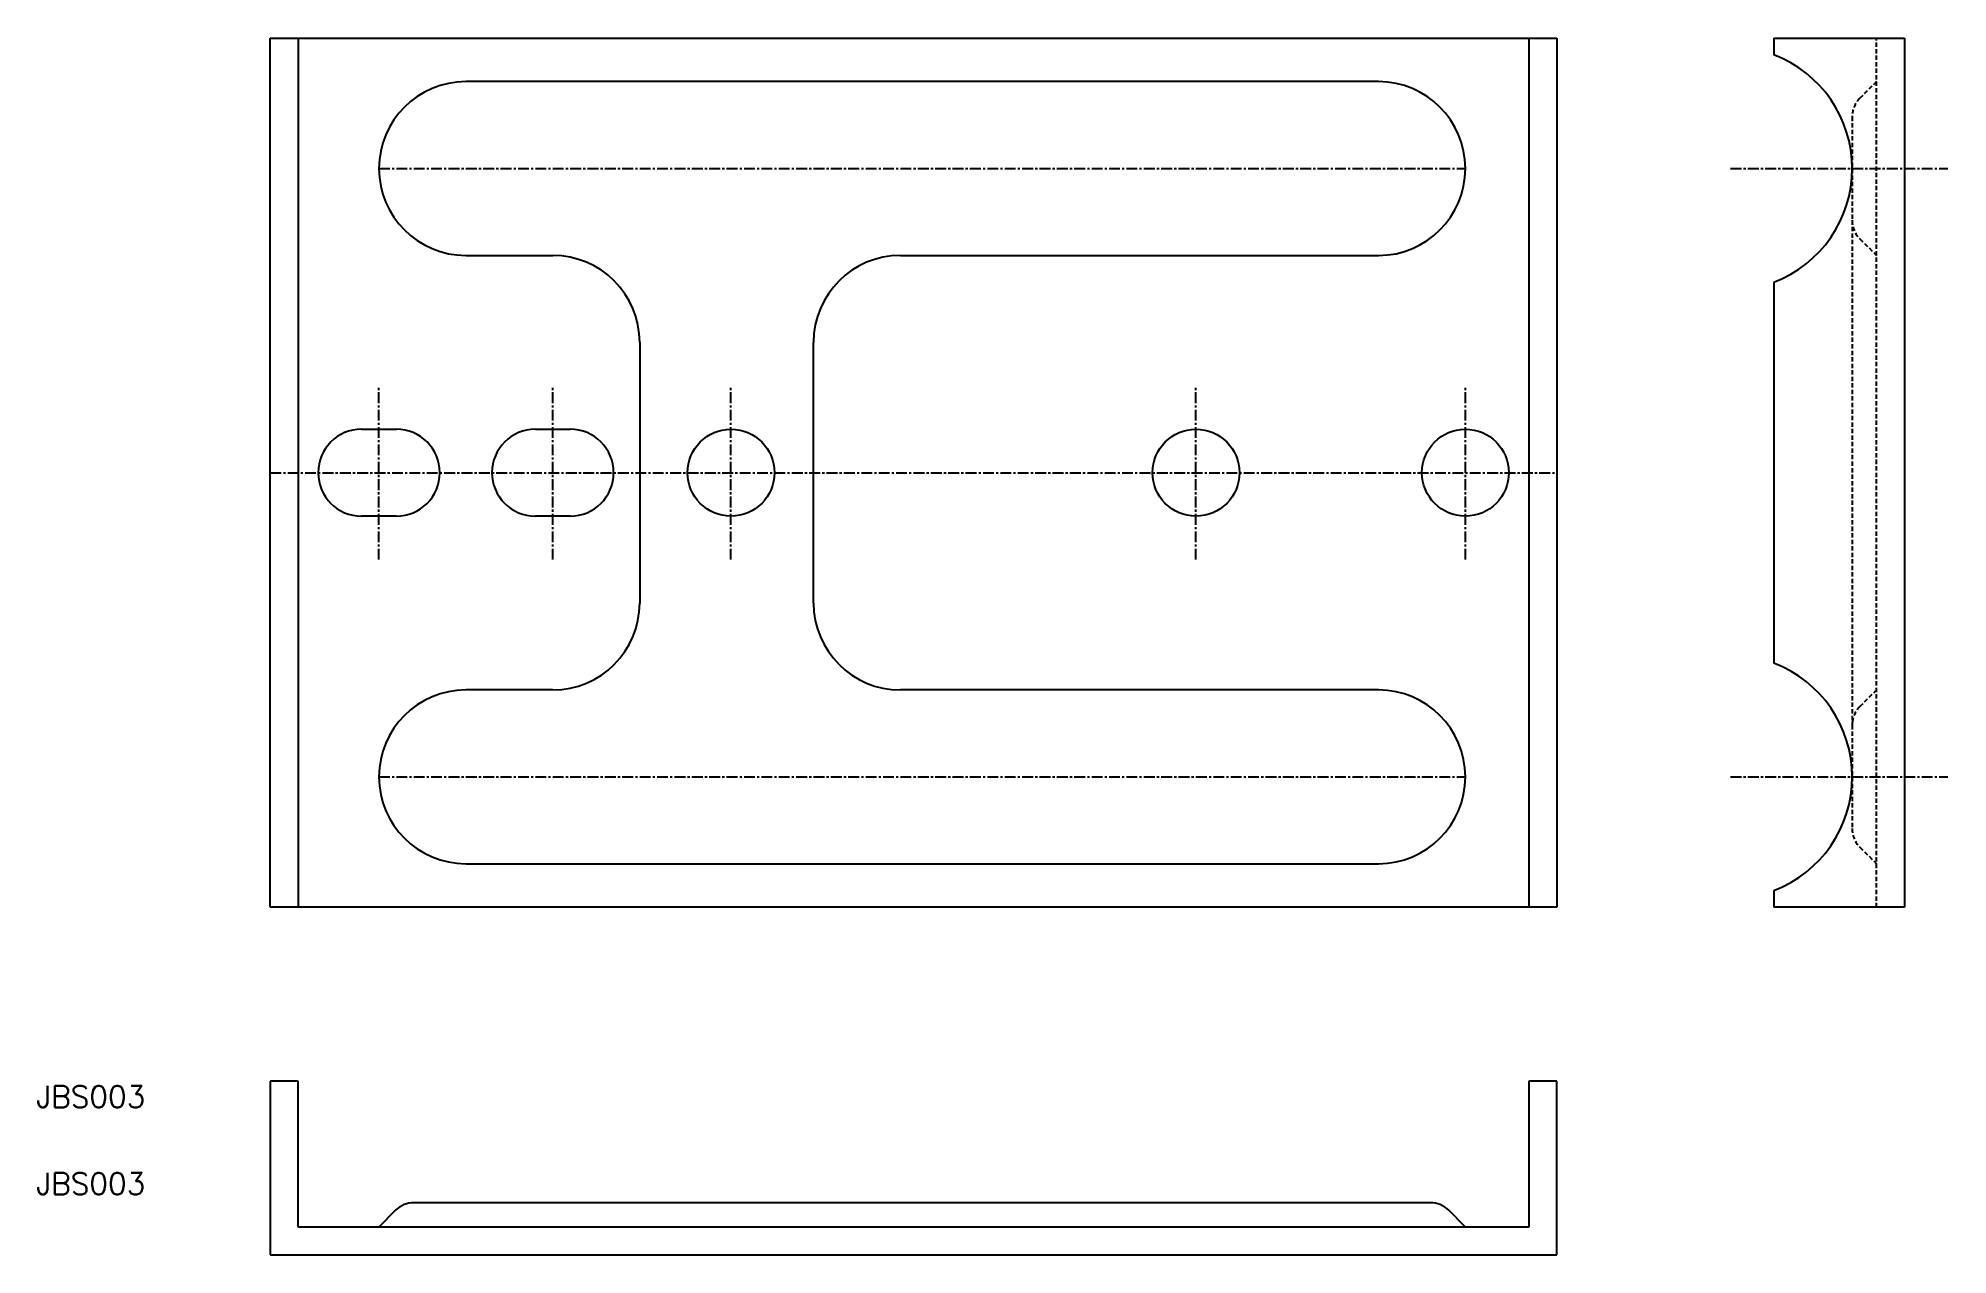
# Model space of a CAD drawing. Extents: x -80 to 140, y -91 to 49.
import ezdxf

# ---------------------------------------------------------------- set-up
doc = ezdxf.new("R2010")
doc.units = 0
doc.linetypes.add('CENTER', pattern=[2, 1.25, -0.25, 0.25, -0.25])
doc.linetypes.add('DASHED', pattern=[0.75, 0.5, -0.25])
doc.layers.get('0').update_dxf_attribs({"linetype": 'CONTINUOUS'})
doc.layers.add('CENTER', color=1, linetype='CENTER')
doc.styles.get("Standard").update_dxf_attribs({"font": 'txt.shx', "bigfont": 'bigfont.shx'})

msp = doc.modelspace()

# ---------------------------------------------------------------- linework, layer by layer
at = {"color": 7, "linetype": 'CONTINUOUS'}
for p, q in [((-53, 49), (95, 49)), ((-53, -51), (-53, 49)), ((-49.8, 49), (-49.8, -51)), ((91.8, 49), (91.8, -51)), ((95, 49), (95, -51)), ((120, 49), (135, 49)), ((120, 49), (120, 47.08)), ((135, 49), (135, -51)), ((74.5, 44), (-30.5, 44)), ((-30.5, 24), (-20.5, 24)), ((19.5, 24), (74.5, 24)), ((120, 20.92), (120, -22.92)), ((-10.5, 14), (-10.5, -16)), ((9.5, -16), (9.5, 14)), ((-42.5, 4), (-38.5, 4)), ((-22.5, 4), (-18.5, 4)), ((-38.5, -6), (-42.5, -6)), ((-18.5, -6), (-22.5, -6)), ((-20.5, -26), (-30.5, -26)), ((74.5, -26), (19.5, -26)), ((-30.5, -46), (74.5, -46)), ((120, -49.08), (120, -51)), ((95, -51), (-53, -51)), ((135, -51), (120, -51)), ((-53, -71), (-53, -91)), ((-49.8, -71), (-53, -71)), ((-49.8, -87.8), (-49.8, -71)), ((95, -71), (91.8, -71)), ((91.8, -71), (91.8, -87.8)), ((95, -91), (95, -71)), ((80.46, -85), (-36.46, -85)), ((91.8, -87.8), (-49.8, -87.8)), ((-38.58, -85.88), (-40.5, -87.8)), ((84.5, -87.8), (82.58, -85.88)), ((-53, -91), (95, -91))]:
    msp.add_line(p, q, dxfattribs=at)
at = {"color": 3, "linetype": 'DASHED'}
for p, q in [((131.8, -51), (131.8, 49)), ((131.8, 44), (129.88, 42.08)), ((129, 39.96), (129, 28.04)), ((129, 28.04), (129, -30.04)), ((129.88, 25.92), (131.8, 24)), ((131.8, -26), (129.88, -27.92)), ((129, -30.04), (129, -41.96)), ((129.88, -44.08), (131.8, -46))]:
    msp.add_line(p, q, dxfattribs=at)
at = {"color": 7, "linetype": 'CONTINUOUS'}
for centre in [(0, -1), (53.5, -1), (84.5, -1)]:
    msp.add_circle(centre, 5, dxfattribs=at)
for centre, radius, start, end in [((115, 34), 14, 290.9249, 69.0751), ((-30.5, 34), 10, 90, 270), ((74.5, 34), 10, 270, 90), ((-20.5, 14), 10, 360, 90), ((19.5, 14), 10, 90, 180), ((-42.5, -1), 5, 90, 270), ((-38.5, -1), 5, 270, 90), ((-22.5, -1), 5, 90, 270), ((-18.5, -1), 5, 270, 90), ((-20.5, -16), 10, 270, 0), ((19.5, -16), 10, 180, 270), ((115, -36), 14, 290.9249, 69.0751), ((-30.5, -36), 10, 90, 270), ((74.5, -36), 10, 270, 90), ((-36.46, -88), 3, 90, 135), ((80.46, -88), 3, 45, 90)]:
    msp.add_arc(centre, radius, start, end, dxfattribs=at)
at = {"color": 3, "linetype": 'DASHED'}
for centre, start, end in [((132, 39.96), 135, 179.9999), ((132, 28.04), 180.0001, 225), ((132, -30.04), 135, 179.9999), ((132, -41.96), 180.0001, 225)]:
    msp.add_arc(centre, 3, start, end, dxfattribs=at)
at = {"layer": 'CENTER', "color": 1, "linetype": 'CENTER'}
for p, q in [((-40.5, 34), (84.5, 34)), ((115, 34), (140, 34)), ((-40.5, -11), (-40.5, 9)), ((-20.5, -11), (-20.5, 9)), ((0, -11), (0, 9)), ((53.5, -11), (53.5, 9)), ((84.5, -11), (84.5, 9)), ((-53, -1), (95, -1)), ((-40.5, -36), (84.5, -36)), ((115, -36), (140, -36))]:
    msp.add_line(p, q, dxfattribs=at)

# ---------------------------------------------------------------- texts
at = {"color": 7, "linetype": 'CONTINUOUS'}
for p in [(-79.92, -74.06), (-79.92, -84.06)]:
    msp.add_text('JBS003', height=2.5, dxfattribs=at).set_placement(p)

doc.saveas('drawing.dxf')
